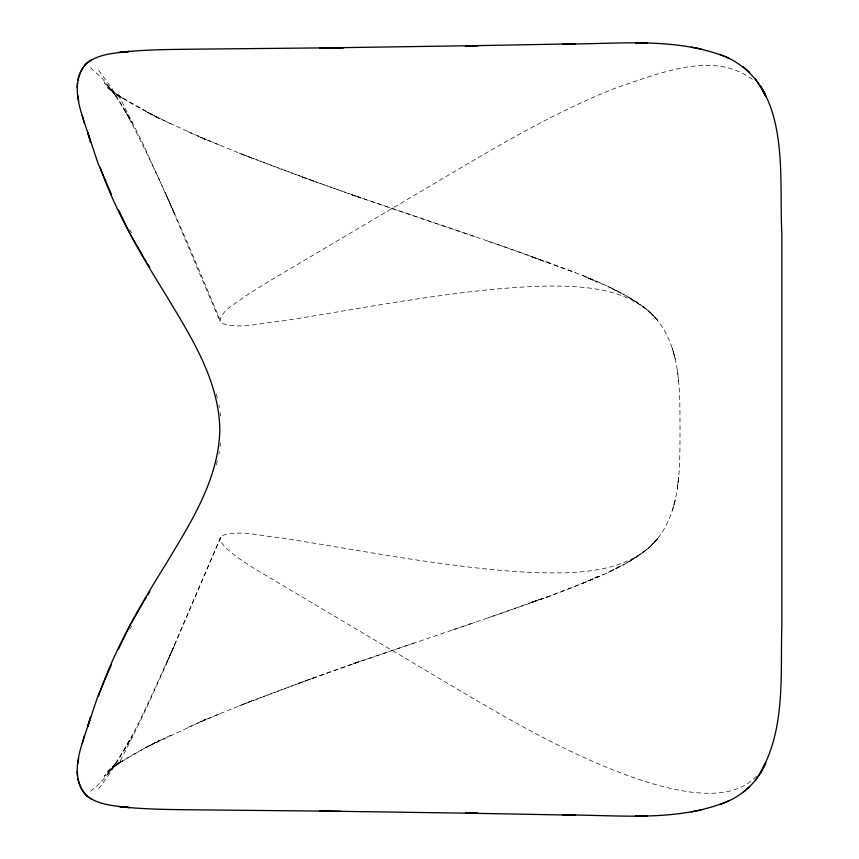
<?xml version="1.0" encoding="UTF-8"?>
<svg xmlns="http://www.w3.org/2000/svg" width="859" height="859" viewBox="0 0 859 859"><rect width="100%" height="100%" fill="white"/><g stroke="black" fill="none" stroke-linecap="round" stroke-linejoin="round"><path stroke-width="0.64" stroke-dasharray="4.29 3.22" d="M313.718 181.131L239.511 153.224C331.928 189.581 426.665 219.55 520.371 252.331C564.47 269.683 612.585 281.967 650.07 312.225L650.413 312.612C623.398 288.699 585.151 286.101 550.759 286.026C503.417 286.734 456.397 293.08 409.646 300.081C366.213 306.695 322.995 314.673 279.572 321.363C260.524 322.791 240.058 329.652 221.407 323.177L219.84 320.944C222.245 309.304 235.699 304.043 244.074 297.01C258.87 287.196 274.204 278.209 289.472 269.157L446.24 176.449C501.549 143.743 557.19 110.854 617.213 87.446C659.218 73.595 715.268 49.103 754.674 81.175M218.959 453.939L219.324 451.49M220.044 446.605L220.591 442.943M216.339 464.934L217.499 460.048M313.718 677.869L239.511 705.776C341.549 665.553 446.53 633.437 549.642 596.178C583.948 582.026 621.207 571.138 650.07 546.775L650.413 546.388C628.799 565.791 598.787 571.095 570.709 572.609C524.989 574.241 479.408 568.69 434.182 562.538C382.48 555.279 331.155 545.615 279.572 537.637C260.524 536.209 240.058 529.348 221.407 535.823C187.616 612.059 157.745 690.529 118.402 764.306M220.774 537.358L166.002 664.533M98.624 788.702C131.491 746.45 150.873 695.64 173.454 647.557M167.151 661.87L174.731 644.959M90.56 791.203C108.202 777.889 119.218 757.778 130.149 739.008M129.763 629.432L131.642 626.104M123.675 750.927L132.265 735.819L125.403 747.641M640.503 554.474L650.07 546.775L657.479 538.818L650.349 546.485C681.692 516.452 679.705 469.519 680.038 429.5C679.684 389.481 681.702 342.537 650.349 312.515L657.479 320.182L650.07 312.225L641.179 305.117M107.482 774.238L115.922 762.91L104.24 776.311L114.397 765.798L108.116 771.747L121.291 760.763L108.116 771.747M112.991 766.786L115.922 762.91M650.07 546.775L657.736 538.604M109.845 770.276L114.397 765.798M756.425 776.106C739.535 794.392 712.165 794.962 689.176 791.869C660.668 787.724 633.287 778.136 606.69 767.345C550.63 744.27 498.317 713.346 446.24 682.551L252.117 567.241L236.88 557.019L225.767 548.085L220.151 540.88L219.84 538.056M626.791 562.999L637.518 556.192M628.681 561.807L639.321 555.247M620.585 565.92L607.839 572.556L624.128 564.384M171.048 735.089L145.772 747.534L115.17 765.337L133.263 754.46L159.967 740.082L145.772 747.534L205.913 719.262L200.19 721.732L253.802 699.999M582.445 583.519L597.359 576.765C575.637 586.858 553.099 595.137 530.368 602.664L549.642 596.178M187.863 727.401L219.346 713.958M588.372 580.856L603.168 574.607M539.645 599.518L487.869 617.889M298.094 683.463L360.393 661.108L352.566 663.9L415.284 642.65M452.629 629.894L474.984 622.324M549.642 262.822L530.368 256.336L575.294 272.743M474.984 236.676L352.566 195.1L360.393 197.892L298.094 175.537M487.869 241.111L539.645 259.482M171.048 123.911L145.772 111.466L159.967 118.918L133.263 104.54L115.17 93.663L155.737 116.706L205.913 139.738L200.19 137.268L253.802 159.001M588.372 278.144L597.359 282.235L582.445 275.481L603.168 284.393M187.863 131.599L219.346 145.042M624.128 294.616L607.839 286.444L620.585 293.08M628.681 297.193L639.321 303.753M626.791 296.001L637.518 302.808M90.56 67.797L102.468 78.663L115.922 96.09L104.24 82.689L114.397 93.201L108.116 87.253L121.291 98.237L108.116 87.253M640.503 304.526L649.447 311.774M109.845 88.724L114.397 93.201M650.07 312.225L657.736 320.396M98.624 70.298L112.175 88.778L132.265 123.181L118.971 101.061L107.482 84.762M112.991 92.214L115.922 96.09M129.763 229.568L131.642 232.896M125.403 111.359C161.535 179.381 190.913 250.721 220.774 321.642M123.675 108.073L130.149 119.992M118.402 94.694L143.754 145.332L174.731 214.041M167.151 197.13L219.84 320.944M166.002 194.467L173.454 211.443M216.339 394.066L217.499 398.952M218.959 405.061L219.324 407.51M220.044 412.395L220.591 416.057M677.246 370.046L678.61 381.46M678.61 477.54L677.279 488.943L678.61 477.54M675.217 499.981L672.425 510.514L675.249 499.97M114.236 766.582L107.654 771.221L122.676 760.816L114.236 766.582M675.249 359.03L672.382 348.464L675.217 359.019M122.676 98.184L107.654 87.779L122.676 98.184"/><path stroke-width="1.29" d="M340.83 811.283L197.366 809.854C174.323 809.575 151.238 809.532 128.27 807.481C113.914 805.828 98.055 804.937 86.319 795.488C66.594 772.628 84.193 741.317 90.614 716.728L87.704 726.671L97.958 695.844L111.337 664.877M111.337 194.123L97.958 163.156L87.704 132.329L90.614 142.272C84.193 117.683 66.594 86.372 86.319 63.512C98.055 54.063 113.914 53.172 128.27 51.519C151.238 49.468 174.323 49.425 197.366 49.146L343.385 47.685M77.117 87.393L77.482 82.689M78.727 757.971L77.836 763.587M84.44 735.476L82.271 743.54M77.868 80.037C79.522 71.812 83.881 63.856 91.591 59.862M98.624 695.94C114.548 648.91 139.877 605.863 166.002 563.901C190.762 522.616 218.83 479.247 219.84 429.5C218.83 379.753 190.762 336.384 166.002 295.099C140.844 254.608 116.287 213.204 100.406 168.042M727.992 801.254C744.85 793.684 759.002 779.768 765.82 762.502L762.481 768.257M118.402 649.35L130.138 624.998L143.668 601.665M755.362 780.337C786.586 735.304 780.176 676.989 781.873 624.998L781.873 234.002C778.63 175.429 791.687 89.164 727.992 57.746M764.778 765.348L760.312 773.336M144.323 600.559L146.374 597.22M147.737 594.997L149.788 591.668M743.121 792.266L749.714 786.597M719.896 804.593L728.271 801.146C676.173 822.568 618.287 814.708 563.407 814.976L575.154 815.191L466.029 813.151M691.312 811.905L701.234 810.026M128.27 51.519L119.895 52.453L129.215 51.422L118.864 52.496M719.896 54.407L728.271 57.854C676.173 36.432 618.287 44.292 563.407 44.024L575.154 43.809L466.029 45.849M635.585 815.986L647.482 815.749M563.01 44.013L575.519 43.745M319.763 47.986L478.141 45.602M331.22 47.803L344.051 47.621M465.481 45.828L477.636 45.656M319.763 811.014L477.636 813.344M635.875 43.047L647.482 43.251M465.481 813.172L478.141 813.398M563.01 814.987L575.519 815.255M635.585 43.014L647.203 43.283M118.864 806.504L129.215 807.578L119.895 806.547L128.27 807.481M691.312 47.095L701.234 48.974M91.591 799.138C83.881 795.144 79.522 787.188 77.868 778.963M749.714 72.403L743.121 66.734M755.362 78.663L764.703 93.481L760.43 85.825L765.637 95.993M144.323 258.441L146.374 261.78M147.737 264.003L149.788 267.332M143.668 257.335L130.149 234.002L118.402 209.65M762.481 90.743L765.702 96.187M764.778 93.652L760.312 85.664M82.271 115.46L84.44 123.524M77.836 95.413L78.727 101.029M77.117 771.607L77.482 776.311"/></g></svg>
